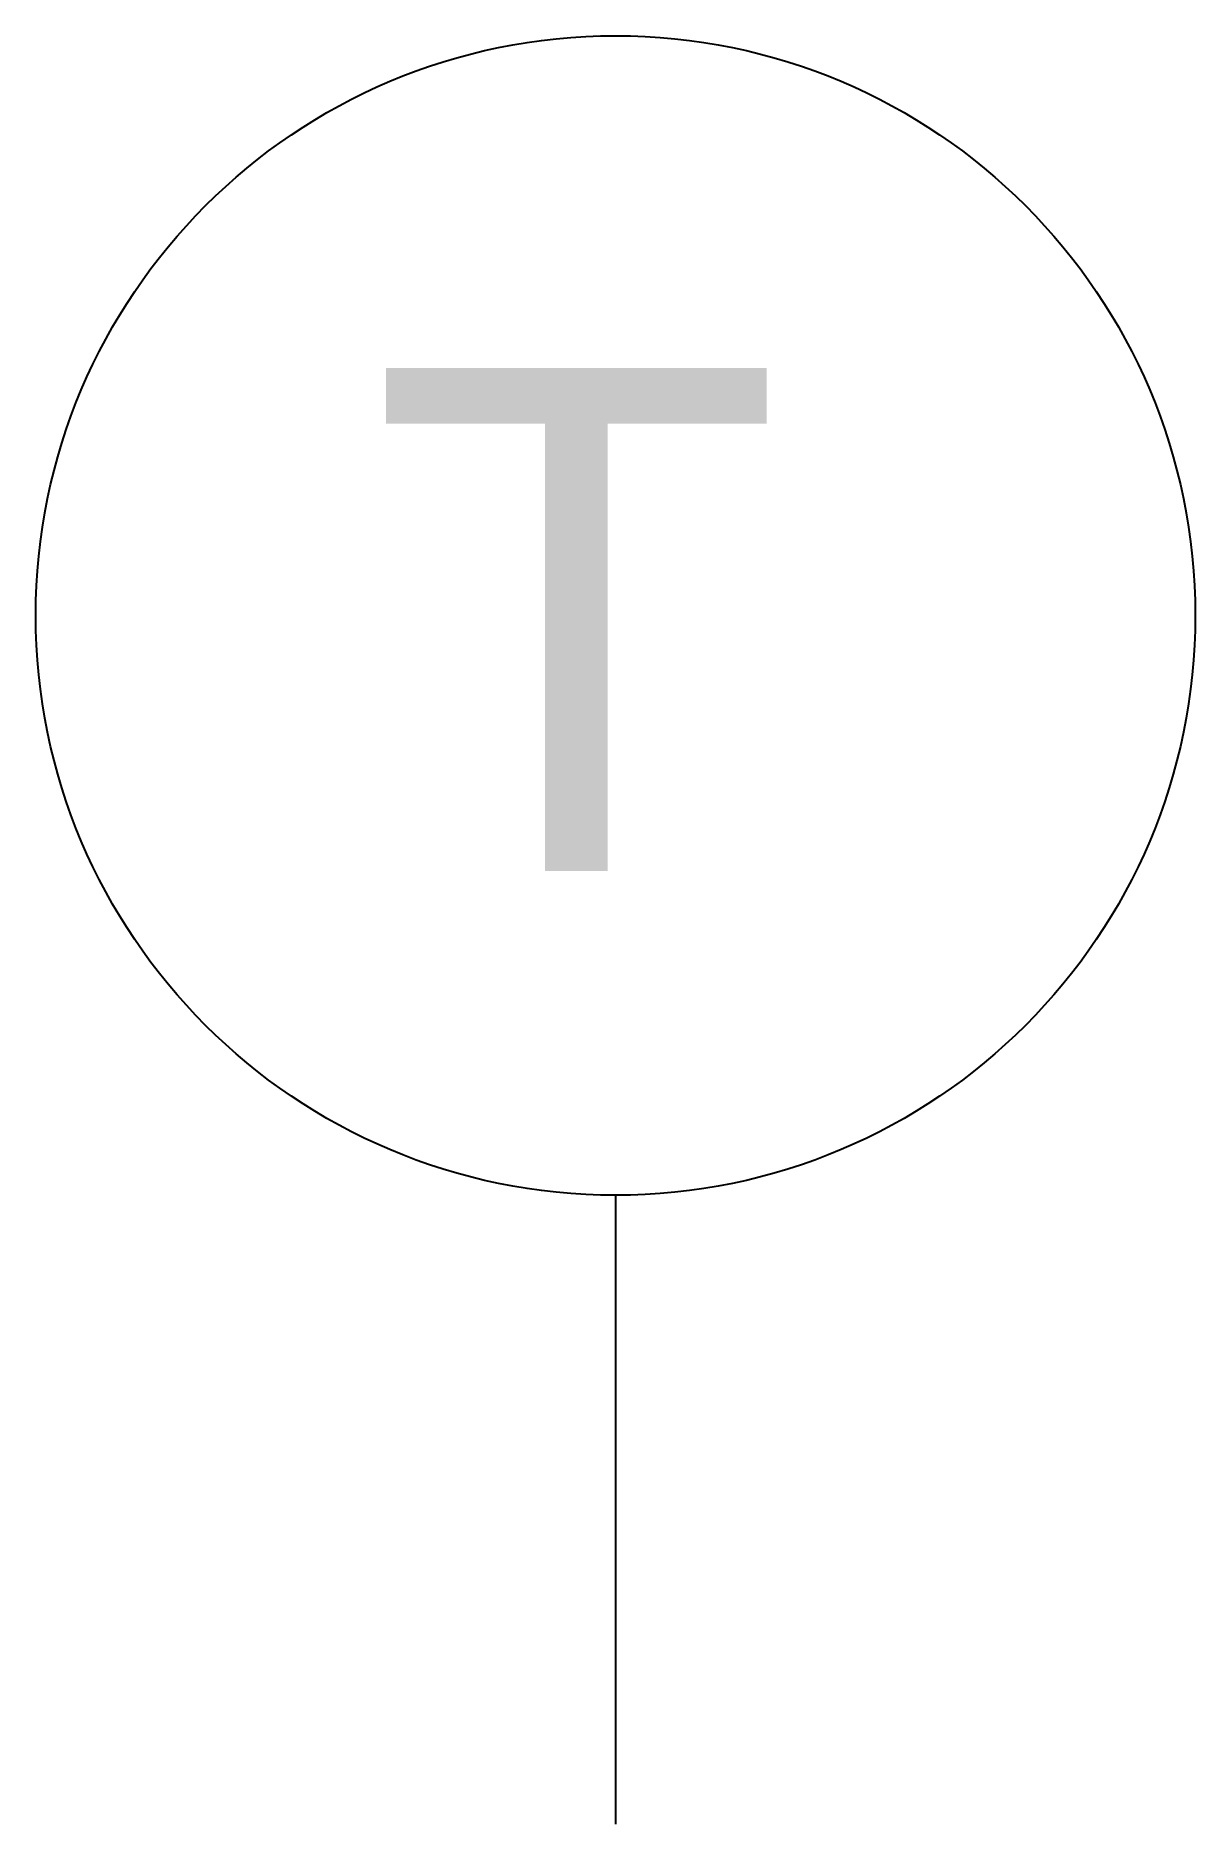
# Model space of a CAD drawing. Header units: metres. Extents: x -21653 to -21641.4, y -12475.8 to -12458.
import ezdxf

# ---------------------------------------------------------------- set-up
doc = ezdxf.new("R2010")
doc.units = ezdxf.units.M

msp = doc.modelspace()

# ---------------------------------------------------------------- linework, layer by layer
msp.add_line((-21647.2, -12469.53), (-21647.2, -12475.78))
msp.add_circle((-21647.2, -12463.77), 5.76)

# ---------------------------------------------------------------- texts
msp.add_text('T', height=5).set_placement((-21649.63, -12466.31))

doc.saveas('drawing.dxf')
